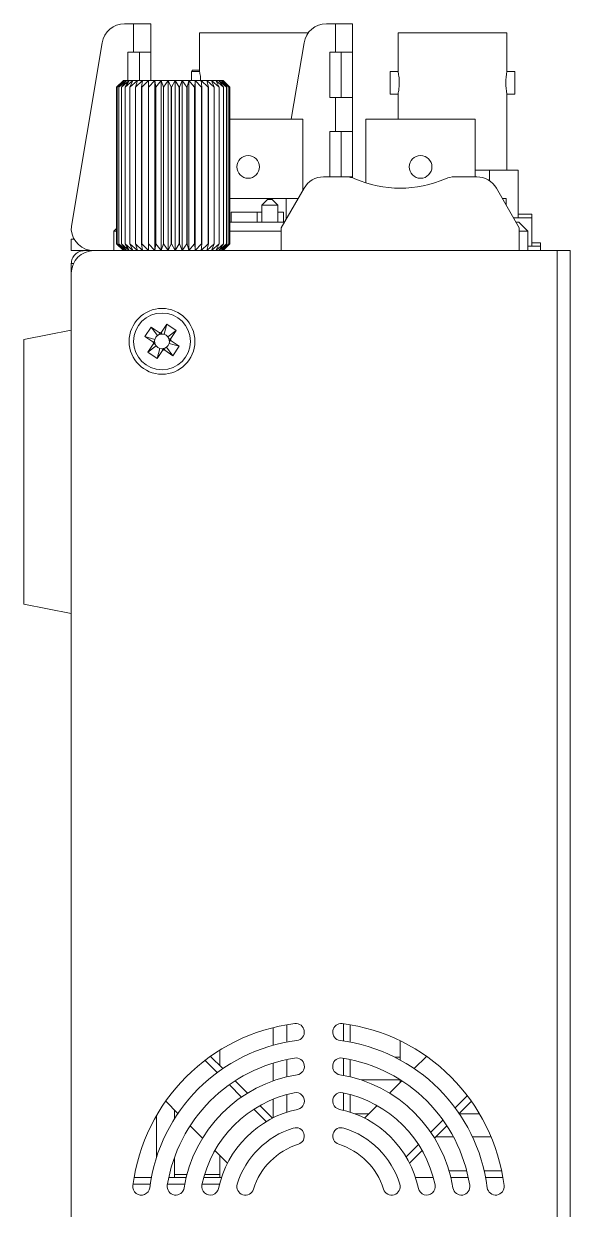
# Model space of a CAD drawing. Header units: millimetres. Extents: x 5 to 589, y 5 to 415.
# Drawn here: x 64.8 to 88.9, y 185 to 237.3 of the extents above; entities that cross this region are included whole.
import ezdxf

# ---------------------------------------------------------------- set-up
doc = ezdxf.new("R2010")
doc.units = ezdxf.units.MM

msp = doc.modelspace()

# ---------------------------------------------------------------- linework, layer by layer
at = {"color": 7, "linetype": 'Continuous', "lineweight": 15}
for p, q in [((69.6528, 237.2748), (69.25, 237.2748)), ((69.6528, 236.0248), (69.6528, 237.2748)), ((69.6528, 237.2748), (70.4028, 237.2748)), ((70.4028, 237.2748), (70.4028, 236.0248)), ((78.5528, 237.2748), (78.15, 237.2748)), ((78.5528, 236.0248), (78.5528, 237.2748)), ((78.5528, 237.2748), (79.3028, 237.2748)), ((79.3028, 237.2748), (79.3028, 236.0248)), ((72.5578, 236.8748), (72.5578, 235.1683)), ((72.5578, 236.8748), (74.9578, 236.8748)), ((74.9578, 236.8748), (77.35, 236.8748)), ((81.3078, 236.8748), (81.3078, 235.1683)), ((81.3078, 236.8748), (83.7078, 236.8748)), ((83.7078, 236.8748), (86.1078, 236.8748)), ((86.1078, 235.1683), (86.1078, 236.8748)), ((66.9164, 228.3564), (68.2636, 236.4392)), ((76.6012, 233.0648), (77.1636, 236.4392)), ((69.4028, 236.0248), (69.4028, 234.7748)), ((69.6528, 236.0248), (69.4028, 236.0248)), ((70.4028, 236.0248), (69.6528, 236.0248)), ((69.9028, 234.7748), (69.9028, 236.0248)), ((70.4028, 234.7748), (70.4028, 236.0248)), ((78.3028, 236.0248), (78.3028, 234.0248)), ((78.5528, 236.0248), (78.3028, 236.0248)), ((79.3028, 236.0248), (78.5528, 236.0248)), ((78.8028, 234.0248), (78.8028, 236.0248)), ((79.3028, 234.0248), (79.3028, 236.0248)), ((72.5592, 235.1748), (72.2078, 235.1748)), ((72.2078, 235.1748), (72.2078, 234.7748)), ((72.2278, 235.2248), (72.2278, 235.1748)), ((72.2278, 235.2248), (72.5578, 235.2248)), ((81.3092, 235.1748), (80.9578, 235.1748)), ((80.9578, 235.1748), (80.9578, 234.1748)), ((86.4578, 235.1748), (86.1065, 235.1748)), ((86.4578, 235.1748), (86.4578, 234.1748)), ((69.2028, 234.7748), (68.9028, 234.4748)), ((69.2082, 234.7748), (68.9028, 234.4748)), ((68.9265, 234.4748), (69.2082, 234.7748)), ((69.2509, 234.7748), (68.9278, 234.4748)), ((68.9984, 234.4748), (69.2509, 234.7748)), ((69.3355, 234.7748), (69.0009, 234.4748)), ((69.1171, 234.4748), (69.3355, 234.7748)), ((69.4603, 234.7748), (69.1208, 234.4748)), ((69.2028, 234.7748), (69.2082, 234.7748)), ((69.2082, 234.7748), (69.2509, 234.7748)), ((69.2509, 234.7748), (69.3355, 234.7748)), ((69.2803, 234.4748), (69.4603, 234.7748)), ((69.623, 234.7748), (69.2851, 234.4748)), ((69.3355, 234.7748), (69.4603, 234.7748)), ((69.4603, 234.7748), (69.623, 234.7748)), ((69.4848, 234.4748), (69.623, 234.7748)), ((69.8203, 234.7748), (69.4906, 234.4748)), ((69.623, 234.7748), (69.8203, 234.7748)), ((69.7266, 234.4748), (69.8203, 234.7748)), ((70.0484, 234.7748), (69.7334, 234.4748)), ((69.8203, 234.7748), (70.0484, 234.7748)), ((70.0011, 234.4748), (70.0484, 234.7748)), ((70.3028, 234.7748), (70.0086, 234.4748)), ((70.0484, 234.7748), (70.3028, 234.7748)), ((70.3028, 234.7748), (70.5787, 234.7748)), ((70.5787, 234.7748), (70.311, 234.4748)), ((70.5787, 234.7748), (70.8706, 234.7748)), ((70.626, 234.4748), (70.5787, 234.7748)), ((70.5787, 227.2748), (70.5787, 234.7748)), ((70.8706, 234.7748), (70.6346, 234.4748)), ((70.8706, 234.7748), (71.1729, 234.7748)), ((70.9642, 234.4748), (70.8706, 234.7748)), ((70.8706, 227.2748), (70.8706, 234.7748)), ((71.1729, 234.7748), (70.9732, 234.4748)), ((71.1729, 234.7748), (71.4796, 234.7748)), ((71.3111, 234.4748), (71.1729, 234.7748)), ((71.1729, 227.2748), (71.1729, 234.7748)), ((71.4796, 234.7748), (71.3201, 234.4748)), ((71.4796, 227.2748), (71.4796, 234.7748)), ((71.6596, 234.4748), (71.4796, 234.7748)), ((71.4796, 234.7748), (71.7849, 234.7748)), ((71.7849, 234.7748), (71.6687, 234.4748)), ((71.7849, 227.2748), (71.7849, 234.7748)), ((71.7849, 234.7748), (72.0827, 234.7748)), ((72.0032, 234.4748), (71.7849, 234.7748)), ((72.0827, 234.7748), (72.012, 234.4748)), ((72.0827, 227.2748), (72.0827, 234.7748)), ((72.0827, 234.7748), (72.3672, 234.7748)), ((72.3351, 234.4748), (72.0827, 234.7748)), ((72.3672, 234.7748), (72.3436, 234.4748)), ((72.3672, 227.2748), (72.3672, 234.7748)), ((72.6489, 234.4748), (72.3672, 234.7748)), ((72.3672, 234.7748), (72.6331, 234.7748)), ((72.6331, 234.7748), (72.6568, 234.4748)), ((72.9384, 234.4748), (72.6331, 234.7748)), ((72.6331, 234.7748), (72.8749, 234.7748)), ((72.8749, 234.7748), (72.9456, 234.4748)), ((73.198, 234.4748), (72.8749, 234.7748)), ((72.8749, 234.7748), (73.0881, 234.7748)), ((73.0881, 234.7748), (73.2043, 234.4748)), ((73.4227, 234.4748), (73.0881, 234.7748)), ((73.0881, 234.7748), (73.2685, 234.7748)), ((73.2685, 234.7748), (73.428, 234.4748)), ((73.6081, 234.4748), (73.2685, 234.7748)), ((73.2685, 234.7748), (73.4126, 234.7748)), ((73.4126, 234.7748), (73.6123, 234.4748)), ((73.7505, 234.4748), (73.4126, 234.7748)), ((73.4126, 234.7748), (73.5176, 234.7748)), ((73.5176, 234.7748), (73.7536, 234.4748)), ((73.8473, 234.4748), (73.5176, 234.7748)), ((73.5176, 234.7748), (73.5814, 234.7748)), ((73.5814, 234.7748), (73.8491, 234.4748)), ((73.8964, 234.4748), (73.5814, 234.7748)), ((73.5814, 234.7748), (73.6028, 234.7748)), ((73.6028, 234.7748), (73.8971, 234.4748)), ((68.9028, 227.5748), (68.9028, 234.4748)), ((68.9028, 234.4748), (68.9028, 234.4748)), ((68.9278, 234.4748), (68.9265, 234.4748)), ((68.9265, 227.5748), (68.9265, 234.4748)), ((68.9278, 227.5748), (68.9278, 234.4748)), ((69.0009, 234.4748), (68.9984, 234.4748)), ((68.9984, 227.5748), (68.9984, 234.4748)), ((69.0009, 227.5748), (69.0009, 234.4748)), ((69.1208, 234.4748), (69.1171, 234.4748)), ((69.1171, 227.5748), (69.1171, 234.4748)), ((69.1208, 227.5748), (69.1208, 234.4748)), ((69.2851, 234.4748), (69.2803, 234.4748)), ((69.2803, 227.5748), (69.2803, 234.4748)), ((69.2851, 227.5748), (69.2851, 234.4748)), ((69.4848, 227.5748), (69.4848, 234.4748)), ((69.4906, 234.4748), (69.4848, 234.4748)), ((69.4906, 227.5748), (69.4906, 234.4748)), ((69.7266, 227.5748), (69.7266, 234.4748)), ((69.7334, 234.4748), (69.7266, 234.4748)), ((69.7334, 227.5748), (69.7334, 234.4748)), ((70.0011, 227.5748), (70.0011, 234.4748)), ((70.0086, 234.4748), (70.0011, 234.4748)), ((70.0086, 227.5748), (70.0086, 234.4748)), ((70.3028, 227.5748), (70.3028, 234.4748)), ((70.311, 234.4748), (70.3028, 234.4748)), ((70.311, 227.5748), (70.311, 234.4748)), ((70.626, 227.5748), (70.626, 234.4748)), ((70.6346, 234.4748), (70.626, 234.4748)), ((70.6346, 227.5748), (70.6346, 234.4748)), ((70.9642, 227.5748), (70.9642, 234.4748)), ((70.9732, 234.4748), (70.9642, 234.4748)), ((70.9732, 227.5748), (70.9732, 234.4748)), ((71.3201, 234.4748), (71.3111, 234.4748)), ((71.3111, 227.5748), (71.3111, 234.4748)), ((71.3201, 227.5748), (71.3201, 234.4748)), ((71.6596, 227.5748), (71.6596, 234.4748)), ((71.6687, 234.4748), (71.6596, 234.4748)), ((71.6687, 227.5748), (71.6687, 234.4748)), ((72.012, 234.4748), (72.0032, 234.4748)), ((72.0032, 227.5748), (72.0032, 234.4748)), ((72.012, 227.5748), (72.012, 234.4748)), ((72.3351, 227.5748), (72.3351, 234.4748)), ((72.3436, 234.4748), (72.3351, 234.4748)), ((72.3436, 227.5748), (72.3436, 234.4748)), ((72.6489, 227.5748), (72.6489, 234.4748)), ((72.6568, 234.4748), (72.6489, 234.4748)), ((72.6568, 227.5748), (72.6568, 234.4748)), ((72.9384, 227.5748), (72.9384, 234.4748)), ((72.9456, 234.4748), (72.9384, 234.4748)), ((72.9456, 227.5748), (72.9456, 234.4748)), ((73.198, 227.5748), (73.198, 234.4748)), ((73.2043, 234.4748), (73.198, 234.4748)), ((73.2043, 227.5748), (73.2043, 234.4748)), ((73.4227, 227.5748), (73.4227, 234.4748)), ((73.428, 234.4748), (73.4227, 234.4748)), ((73.428, 227.5748), (73.428, 234.4748)), ((73.6123, 234.4748), (73.6081, 234.4748)), ((73.6081, 227.5748), (73.6081, 234.4748)), ((73.6123, 227.5748), (73.6123, 234.4748)), ((73.7505, 227.5748), (73.7505, 234.4748)), ((73.7536, 234.4748), (73.7505, 234.4748)), ((73.7536, 227.5748), (73.7536, 234.4748)), ((73.8473, 227.5748), (73.8473, 234.4748)), ((73.8491, 234.4748), (73.8473, 234.4748)), ((73.8491, 227.5748), (73.8491, 234.4748)), ((73.8971, 234.4748), (73.8964, 234.4748)), ((73.8964, 227.5748), (73.8964, 234.4748)), ((73.8971, 227.5748), (73.8971, 234.4748)), ((80.9578, 234.1748), (81.3078, 234.1748)), ((81.3078, 234.1748), (81.3078, 233.0648)), ((86.1078, 230.8248), (86.1078, 234.1748)), ((86.1078, 234.1748), (86.4578, 234.1748)), ((78.3028, 234.0248), (78.5528, 234.0248)), ((78.5528, 232.5248), (78.5528, 234.0248)), ((78.5528, 234.0248), (79.3028, 234.0248)), ((79.3028, 234.0248), (79.3028, 232.5248)), ((73.8971, 233.0648), (74.7028, 233.0648)), ((74.7028, 233.0648), (77.1153, 233.0648)), ((77.1153, 229.9419), (77.1153, 233.0648)), ((79.8903, 233.0648), (79.8903, 230.2591)), ((79.8903, 233.0648), (82.3028, 233.0648)), ((82.3028, 233.0648), (84.7153, 233.0648)), ((84.7153, 230.5248), (84.7153, 233.0648)), ((78.5528, 232.5248), (78.3028, 232.5248)), ((78.3028, 232.5248), (78.3028, 230.5248)), ((79.3028, 232.5248), (78.5528, 232.5248)), ((78.8028, 230.5248), (78.8028, 232.5248)), ((79.3028, 230.5248), (79.3028, 232.5248)), ((79.0049, 230.5248), (78.0292, 230.5248)), ((79.0049, 230.5248), (79.3028, 230.5248)), ((79.3028, 230.5248), (79.3028, 230.4794)), ((84.7764, 230.5248), (83.8007, 230.5248)), ((84.7153, 230.8248), (85.3373, 230.8248)), ((85.3373, 230.8248), (85.3373, 230.3528)), ((85.3373, 230.8248), (86.6078, 230.8248)), ((86.6078, 228.7248), (86.6078, 230.8248)), ((77.1632, 230.0248), (76.1528, 228.2748)), ((86.6528, 228.2748), (85.6425, 230.0248)), ((73.8971, 229.5748), (76.3731, 229.5748)), ((75.5528, 229.5248), (75.3028, 229.2748)), ((75.5528, 229.5248), (75.6528, 229.5248)), ((75.6528, 229.5248), (75.7528, 229.5248)), ((76.0028, 229.2748), (75.7528, 229.5248)), ((76.3731, 229.5748), (76.9034, 229.5748)), ((85.9023, 229.5748), (86.0778, 229.5748)), ((86.0778, 229.5748), (86.0778, 229.2707)), ((73.9528, 228.9748), (73.9528, 228.5248)), ((73.9528, 228.9748), (75.1028, 228.9748)), ((75.1028, 228.9748), (75.1028, 228.5248)), ((75.1028, 228.9748), (75.3028, 228.9748)), ((75.3028, 229.2748), (75.3028, 228.5248)), ((75.6528, 229.2748), (75.3028, 229.2748)), ((76.0028, 229.2748), (75.6528, 229.2748)), ((76.0028, 228.5248), (76.0028, 229.2748)), ((76.0028, 228.9748), (76.2528, 228.9748)), ((76.2528, 228.9748), (76.2528, 228.5248)), ((86.6078, 228.8748), (87.2078, 228.8748)), ((87.2078, 228.8748), (87.2078, 228.7248)), ((73.8971, 228.5248), (76.2972, 228.5248)), ((86.393, 228.7248), (87.2078, 228.7248)), ((86.5085, 228.5248), (86.6278, 228.5248)), ((87.0278, 228.1248), (86.6278, 228.5248)), ((87.2078, 228.7248), (87.2078, 227.4748)), ((68.7778, 228.1248), (68.9028, 228.2498)), ((68.9028, 228.1248), (68.7778, 228.1248)), ((68.7778, 227.2748), (68.7778, 228.1248)), ((76.1528, 228.1248), (73.8971, 228.1248)), ((76.1528, 227.2748), (76.1528, 228.2748)), ((86.6528, 228.2748), (86.6528, 227.2748)), ((87.0278, 228.1248), (86.6528, 228.1248)), ((87.0278, 227.2748), (87.0278, 228.1248)), ((66.9028, 227.2748), (66.9028, 227.7748)), ((66.9028, 227.7748), (67.0334, 227.7748)), ((68.9028, 227.5748), (69.2028, 227.2748)), ((68.9028, 227.5748), (69.2082, 227.2748)), ((68.9028, 227.5748), (68.9028, 227.5748)), ((68.9265, 227.5748), (68.9278, 227.5748)), ((69.2082, 227.2748), (68.9265, 227.5748)), ((68.9278, 227.5748), (69.2509, 227.2748)), ((68.9984, 227.5748), (69.0009, 227.5748)), ((69.2509, 227.2748), (68.9984, 227.5748)), ((69.0009, 227.5748), (69.3355, 227.2748)), ((69.1171, 227.5748), (69.1208, 227.5748)), ((69.3355, 227.2748), (69.1171, 227.5748)), ((69.1208, 227.5748), (69.4603, 227.2748)), ((69.2803, 227.5748), (69.2851, 227.5748)), ((69.4603, 227.2748), (69.2803, 227.5748)), ((69.2851, 227.5748), (69.623, 227.2748)), ((69.4848, 227.5748), (69.4906, 227.5748)), ((69.623, 227.2748), (69.4848, 227.5748)), ((69.4906, 227.5748), (69.8203, 227.2748)), ((69.7266, 227.5748), (69.7334, 227.5748)), ((69.8203, 227.2748), (69.7266, 227.5748)), ((69.7334, 227.5748), (70.0484, 227.2748)), ((70.0011, 227.5748), (70.0086, 227.5748)), ((70.0484, 227.2748), (70.0011, 227.5748)), ((70.0086, 227.5748), (70.3028, 227.2748)), ((70.3028, 227.5748), (70.311, 227.5748)), ((70.311, 227.5748), (70.5787, 227.2748)), ((70.5787, 227.2748), (70.626, 227.5748)), ((70.626, 227.5748), (70.6346, 227.5748)), ((70.6346, 227.5748), (70.8706, 227.2748)), ((70.8706, 227.2748), (70.9642, 227.5748)), ((70.9642, 227.5748), (70.9732, 227.5748)), ((70.9732, 227.5748), (71.1729, 227.2748)), ((71.1729, 227.2748), (71.3111, 227.5748)), ((71.3111, 227.5748), (71.3201, 227.5748)), ((71.3201, 227.5748), (71.4796, 227.2748)), ((71.4796, 227.2748), (71.6596, 227.5748)), ((71.6596, 227.5748), (71.6687, 227.5748)), ((71.6687, 227.5748), (71.7849, 227.2748)), ((71.7849, 227.2748), (72.0032, 227.5748)), ((72.0032, 227.5748), (72.012, 227.5748)), ((72.012, 227.5748), (72.0827, 227.2748)), ((72.0827, 227.2748), (72.3351, 227.5748)), ((72.3351, 227.5748), (72.3436, 227.5748)), ((72.3436, 227.5748), (72.3672, 227.2748)), ((72.3672, 227.2748), (72.6489, 227.5748)), ((72.6568, 227.5748), (72.6331, 227.2748)), ((72.6331, 227.2748), (72.9384, 227.5748)), ((72.6489, 227.5748), (72.6568, 227.5748)), ((72.9456, 227.5748), (72.8749, 227.2748)), ((72.8749, 227.2748), (73.198, 227.5748)), ((72.9384, 227.5748), (72.9456, 227.5748)), ((73.2043, 227.5748), (73.0881, 227.2748)), ((73.0881, 227.2748), (73.4227, 227.5748)), ((73.198, 227.5748), (73.2043, 227.5748)), ((73.428, 227.5748), (73.2685, 227.2748)), ((73.2685, 227.2748), (73.6081, 227.5748)), ((73.6123, 227.5748), (73.4126, 227.2748)), ((73.4126, 227.2748), (73.7505, 227.5748)), ((73.4227, 227.5748), (73.428, 227.5748)), ((73.7536, 227.5748), (73.5176, 227.2748)), ((73.5176, 227.2748), (73.8473, 227.5748)), ((73.8491, 227.5748), (73.5814, 227.2748)), ((73.5814, 227.2748), (73.8964, 227.5748)), ((73.8971, 227.5748), (73.6028, 227.2748)), ((73.6081, 227.5748), (73.6123, 227.5748)), ((73.7505, 227.5748), (73.7536, 227.5748)), ((73.8473, 227.5748), (73.8491, 227.5748)), ((73.8964, 227.5748), (73.8971, 227.5748)), ((87.0278, 227.4748), (87.2078, 227.4748)), ((87.2078, 227.6248), (87.5828, 227.6248)), ((87.2078, 227.4748), (87.5828, 227.4748)), ((87.5828, 227.4748), (87.5828, 227.6248)), ((87.5828, 227.2748), (87.5828, 227.4748)), ((67.4739, 227.2748), (66.9028, 227.2748)), ((67.4778, 227.2748), (67.9028, 227.2748)), ((67.9028, 227.2748), (88.3278, 227.2748)), ((88.3278, 227.2748), (88.3278, 133.2748)), ((88.3278, 227.2748), (88.9028, 227.2748)), ((88.9028, 227.2748), (88.9028, 133.2748)), ((66.9028, 226.6998), (66.9028, 226.2748)), ((66.9028, 226.2748), (66.9028, 133.2748)), ((66.9028, 223.7748), (64.8048, 223.3552)), ((70.4257, 223.9052), (70.1429, 223.4928)), ((70.7764, 223.6647), (70.4257, 223.9052)), ((70.7067, 223.5339), (70.4257, 223.9052)), ((71.1209, 224.0347), (70.8804, 223.6841)), ((70.9925, 223.5872), (71.1209, 224.0347)), ((71.5332, 223.7519), (71.1209, 224.0347)), ((71.162, 223.4709), (71.5332, 223.7519)), ((71.2927, 223.4013), (71.5332, 223.7519)), ((70.1429, 223.4928), (70.4936, 223.2523)), ((70.5904, 223.3644), (70.1429, 223.4928)), ((70.513, 223.1483), (70.2725, 222.7977)), ((71.2152, 223.1852), (71.6627, 223.0568)), ((71.6627, 223.0568), (71.3121, 223.2973)), ((70.6437, 223.0787), (70.2725, 222.7977)), ((70.2725, 222.7977), (70.6848, 222.5149)), ((70.6848, 222.5149), (70.8132, 222.9624)), ((70.6848, 222.5149), (70.9253, 222.8655)), ((71.0293, 222.8849), (71.38, 222.6444)), ((71.099, 223.0157), (71.38, 222.6444)), ((71.38, 222.6444), (71.6627, 223.0568)), ((64.8048, 211.6944), (66.9028, 211.2748)), ((75.8028, 192.2532), (75.8028, 193.0287)), ((76.4028, 193.1551), (76.4028, 192.393)), ((78.9028, 193.2011), (78.9028, 192.4437)), ((79.2028, 193.1551), (79.2028, 192.393)), ((81.4028, 192.4479), (81.4028, 191.6043)), ((73.0438, 191.7638), (73.5827, 191.2248)), ((73.4528, 192.0348), (73.4528, 191.3547)), ((82.5619, 191.7638), (82.023, 191.2248)), ((72.7991, 191.5842), (73.3347, 191.0486)), ((75.8028, 190.6817), (75.8028, 191.4717)), ((76.4028, 191.628), (76.4028, 190.8592)), ((78.9028, 191.6846), (78.9028, 190.9231)), ((79.2028, 191.628), (79.2028, 190.8592)), ((81.1733, 191.7248), (81.4028, 191.7248)), ((81.4028, 190.7248), (79.6763, 190.7248)), ((81.4028, 190.7347), (81.4028, 190.6047)), ((73.8715, 190.5118), (74.4099, 189.9733)), ((74.1236, 190.6839), (74.6673, 190.1403)), ((81.4821, 190.6839), (80.9384, 190.1403)), ((71.0639, 189.7839), (71.6028, 189.2449)), ((75.8028, 189.0559), (75.8028, 189.8789)), ((76.4028, 190.0847), (76.4028, 189.3015)), ((78.9028, 190.1583), (78.9028, 189.3883)), ((79.2028, 190.0847), (79.2028, 189.3015)), ((84.3622, 190.0285), (83.8266, 189.4929)), ((84.5418, 189.7839), (84.0029, 189.2449)), ((71.4528, 189.3949), (71.4528, 189.0157)), ((74.9507, 189.4325), (75.4952, 188.8881)), ((75.2149, 189.5926), (75.7687, 189.0388)), ((79.4184, 189.2248), (80.0229, 189.2248)), ((80.3908, 189.5926), (79.837, 189.0388)), ((84.0165, 189.2248), (84.9037, 189.2248)), ((70.6528, 189.1406), (70.6528, 187.2892)), ((72.1437, 188.704), (72.6874, 188.1604)), ((83.2898, 188.9562), (82.7514, 188.4177)), ((83.462, 188.704), (82.9183, 188.1604)), ((83.7461, 188.2248), (82.9827, 188.2248)), ((85.4069, 188.2248), (84.5859, 188.2248)), ((73.235, 187.6127), (73.7888, 187.0589)), ((82.2106, 187.8769), (81.6661, 187.3324)), ((82.3707, 187.6127), (81.8169, 187.0589)), ((71.4528, 187.3139), (71.4528, 186.4248)), ((73.4528, 187.3949), (73.4528, 186.4248)), ((71.4528, 186.5601), (72.0026, 186.5601)), ((72.7823, 186.5601), (73.4528, 186.5601)), ((83.557, 186.7248), (84.3353, 186.7248)), ((85.1076, 186.7248), (85.8758, 186.7248)), ((69.6265, 186.1248), (70.3839, 186.1248)), ((69.6725, 186.4248), (70.4347, 186.4248)), ((71.1431, 186.1248), (71.9045, 186.1248)), ((71.1996, 186.4248), (71.9685, 186.4248)), ((72.6694, 186.1248), (73.4393, 186.1248)), ((72.7429, 186.4248), (73.5262, 186.4248)), ((82.8627, 186.4248), (82.0795, 186.4248)), ((84.4061, 186.4248), (83.6372, 186.4248)), ((85.9332, 186.4248), (85.171, 186.4248))]:
    msp.add_line(p, q, dxfattribs=at)
at = {"color": 8, "linetype": 'Continuous', "lineweight": 15}
for p, q in [((76.3731, 229.5748), (76.3731, 228.6564)), ((64.8048, 223.3552), (64.8048, 211.6944))]:
    msp.add_line(p, q, dxfattribs=at)
at = {"color": 7, "linetype": 'Continuous', "lineweight": 15, "flags": 128}
for points in [[(70.5904, 223.3644), (70.5781, 223.2903), (70.5833, 223.2153)], [(70.5833, 223.2153), (70.6055, 223.1434), (70.6437, 223.0787)], [(70.7067, 223.5339), (70.6345, 223.4588), (70.5904, 223.3644)], [(70.8433, 223.5943), (70.7715, 223.5721), (70.7067, 223.5339)], [(70.9925, 223.5872), (70.9183, 223.5995), (70.8433, 223.5943)], [(71.162, 223.4709), (71.0869, 223.5431), (70.9925, 223.5872)], [(71.099, 223.0157), (71.1712, 223.0908), (71.2152, 223.1852)], [(71.2223, 223.3343), (71.2002, 223.4062), (71.162, 223.4709)], [(71.2152, 223.1852), (71.2275, 223.2593), (71.2223, 223.3343)], [(70.6437, 223.0787), (70.7188, 223.0065), (70.8132, 222.9624)], [(70.8132, 222.9624), (70.8874, 222.9501), (70.9624, 222.9553)], [(70.9624, 222.9553), (71.0342, 222.9775), (71.099, 223.0157)]]:
    msp.add_lwpolyline(points, dxfattribs=at)
at = {"color": 7, "linetype": 'Continuous', "lineweight": 15}
for centre, radius in [((74.7028, 230.9648), 0.5), ((82.3028, 230.9648), 0.5), ((70.9028, 223.2748), 1.45), ((70.9028, 223.2748), 1.25)]:
    msp.add_circle(centre, radius, dxfattribs=at)
for centre, radius, start, end in [((69.25, 236.2748), 1, 90, 170.53768), ((78.15, 236.2748), 1, 90, 170.53768), ((88.4801, 234.6748), 2.4244, 168.25486, 191.90112), ((78.0292, 229.5248), 1, 90, 150), ((79.0049, 229.5248), 1, 66.44354, 90), ((81.4028, 235.0248), 5, 246.44354, 293.55646), ((83.8007, 229.5248), 1, 90, 113.55646), ((84.7764, 229.5248), 1, 30, 90), ((67.9028, 228.192), 1, 170.53768, 180), ((67.8994, 228.2748), 1, 184.74737, 270), ((67.9028, 226.2748), 1, 90, 180), ((77.8028, 185.0248), 8.25, 97.29535, 172.70465), ((76.8028, 192.8361), 0.375, 277.29535, 97.29535), ((78.8028, 192.8361), 0.375, 82.70465, 262.70465), ((77.8028, 185.0248), 8.25, 7.29535, 82.70465), ((77.8028, 185.0248), 7.5, 97.29535, 172.70465), ((77.8028, 185.0248), 7.5, 7.29535, 82.70465), ((77.8028, 185.0248), 6.75, 99.02485, 170.97515), ((76.8028, 191.3209), 0.375, 279.02485, 99.02485), ((78.8028, 191.3209), 0.375, 80.97515, 260.97515), ((77.8028, 185.0248), 6.75, 9.02485, 80.97515), ((77.8028, 185.0248), 6, 99.02485, 170.97515), ((77.8028, 185.0248), 6, 9.02485, 80.97515), ((77.8028, 185.0248), 5.25, 101.837, 168.163), ((76.8028, 189.7961), 0.375, 281.837, 101.837), ((78.8028, 189.7961), 0.375, 78.163, 258.163), ((77.8028, 185.0248), 5.25, 11.837, 78.163), ((77.8028, 185.0248), 4.5, 101.837, 168.163), ((77.8028, 185.0248), 4.5, 11.837, 78.163), ((76.8028, 188.2483), 0.375, 287.23529, 107.23529), ((78.8028, 188.2483), 0.375, 72.76471, 252.76471), ((77.8028, 185.0248), 3.75, 107.23529, 162.76471), ((77.8028, 185.0248), 3.75, 17.23529, 72.76471), ((77.8028, 185.0248), 3, 107.23529, 162.76471), ((77.8028, 185.0248), 3, 17.23529, 72.76471), ((69.9916, 186.0248), 0.375, 172.70465, 352.70465), ((71.5068, 186.0248), 0.375, 170.97515, 350.97515), ((73.0315, 186.0248), 0.375, 168.163, 348.163), ((74.5794, 186.0248), 0.375, 162.76471, 342.76471), ((81.0263, 186.0248), 0.375, 197.23529, 17.23529), ((82.5742, 186.0248), 0.375, 191.837, 11.837), ((84.0989, 186.0248), 0.375, 189.02485, 9.02485), ((85.6141, 186.0248), 0.375, 187.29535, 7.29535)]:
    msp.add_arc(centre, radius, start, end, dxfattribs=at)
for points, knots in [([(72.6086, 234.7503), (72.6066, 234.7966), (72.6021, 234.8973), (72.5846, 235.0295), (72.5676, 235.1279), (72.5575, 235.1762), (72.5588, 235.17), (72.5592, 235.1683)], [0, 0, 0, 0, 0.1990133, 0.433134, 0.6718191, 0.9108836, 1, 1, 1, 1]), ([(81.3078, 234.1748), (81.309, 234.1802), (81.3113, 234.191), (81.3275, 234.2752), (81.3459, 234.4), (81.3596, 234.5577), (81.3619, 234.7278), (81.3523, 234.8901), (81.3348, 235.0297), (81.3176, 235.1278), (81.3076, 235.1762), (81.3088, 235.17), (81.3092, 235.1683)], [0, 0, 0, 0, 0.1058077, 0.2115619, 0.3187034, 0.426888, 0.5335268, 0.6384273, 0.7441115, 0.8518561, 0.959772, 1, 1, 1, 1]), ([(70.3028, 234.4748), (70.3028, 234.5628), (70.3028, 234.6634), (70.3028, 234.7624), (70.3028, 234.7748)], [0, 0, 0, 0, 0.87500778, 1, 1, 1, 1]), ([(70.3028, 227.2748), (70.3028, 227.2872), (70.3028, 227.3862), (70.3028, 227.4868), (70.3028, 227.5748)], [0, 0, 0, 0, 0.1249969, 1, 1, 1, 1]), ([(67.4778, 227.2748), (67.4026, 227.2748), (67.3273, 227.2598), (67.1883, 227.2022), (67.1245, 227.1596), (67.018, 227.0532), (66.9754, 226.9894), (66.9178, 226.8503), (66.9028, 226.7751), (66.9028, 226.6998)], [0, 0, 0, 0, 0.25, 0.25, 0.5, 0.5, 0.75, 0.75, 1, 1, 1, 1]), ([(66.9028, 226.6998), (66.9088, 226.7019), (66.9183, 226.7052), (66.9912, 226.7084), (67.0176, 226.7096)], [0, 0, 0, 0, 0.6370606, 1, 1, 1, 1]), ([(70.7764, 223.6647), (70.7838, 223.6606), (70.7986, 223.6524), (70.8244, 223.6504), (70.8491, 223.6565), (70.8683, 223.6688), (70.8769, 223.6797), (70.8804, 223.6841)], [0, 0, 0, 0, 0.2149726, 0.4299738, 0.6443359, 0.858447, 1, 1, 1, 1]), ([(70.8433, 223.5943), (70.8431, 223.5943), (70.8306, 223.5945), (70.8096, 223.6077), (70.7886, 223.6357), (70.7809, 223.6535), (70.7768, 223.6636), (70.7764, 223.6647), (70.7764, 223.6647)], [0, 0, 0, 0, 0.0036466, 0.2632686, 0.5080208, 0.9492437, 0.9999411, 1, 1, 1, 1]), ([(70.8804, 223.6841), (70.8804, 223.6841), (70.8804, 223.683), (70.8802, 223.6717), (70.8794, 223.6528), (70.8711, 223.6234), (70.8607, 223.607), (70.8519, 223.5989), (70.8465, 223.5956), (70.8434, 223.5944), (70.8433, 223.5943)], [0, 0, 0, 0, 0.0000588, 0.0507392, 0.4918191, 0.7364938, 0.8659558, 0.9310561, 0.9963547, 1, 1, 1, 1]), ([(70.513, 223.1483), (70.517, 223.1558), (70.5252, 223.1706), (70.5273, 223.1964), (70.5212, 223.221), (70.5089, 223.2403), (70.4979, 223.2489), (70.4936, 223.2523)], [0, 0, 0, 0, 0.21495452, 0.42996672, 0.64432684, 0.85843518, 1, 1, 1, 1]), ([(70.4936, 223.2523), (70.4936, 223.2523), (70.4947, 223.2523), (70.5056, 223.2522), (70.5249, 223.2514), (70.5542, 223.2431), (70.5706, 223.2326), (70.5788, 223.2239), (70.582, 223.2185), (70.5833, 223.2154), (70.5833, 223.2153)], [0, 0, 0, 0, 0.0000588, 0.0507393, 0.4918204, 0.7364938, 0.8659562, 0.9310565, 0.9963551, 1, 1, 1, 1]), ([(70.5833, 223.2153), (70.5833, 223.2151), (70.5831, 223.2025), (70.57, 223.1817), (70.542, 223.1602), (70.5241, 223.1546), (70.514, 223.1483), (70.513, 223.1483), (70.513, 223.1483)], [0, 0, 0, 0, 0.0036472, 0.2632691, 0.5080214, 0.9492443, 0.9999412, 1, 1, 1, 1]), ([(71.2223, 223.3343), (71.2223, 223.3345), (71.2226, 223.3471), (71.2357, 223.3679), (71.2638, 223.3894), (71.2813, 223.395), (71.2917, 223.4013), (71.2927, 223.4013), (71.2927, 223.4013)], [0, 0, 0, 0, 0.0036472, 0.263269, 0.5080214, 0.9492444, 0.9999412, 1, 1, 1, 1]), ([(71.3121, 223.2973), (71.3121, 223.2973), (71.311, 223.2973), (71.2998, 223.2974), (71.2808, 223.2982), (71.2514, 223.3065), (71.2351, 223.317), (71.2269, 223.3257), (71.2236, 223.3311), (71.2224, 223.3342), (71.2223, 223.3343)], [0, 0, 0, 0, 0.0000588, 0.0507393, 0.4918201, 0.7364939, 0.8659563, 0.9310565, 0.9963551, 1, 1, 1, 1]), ([(71.2927, 223.4013), (71.2886, 223.3939), (71.2805, 223.379), (71.2784, 223.3532), (71.2845, 223.3286), (71.2968, 223.3093), (71.3077, 223.3007), (71.3121, 223.2973)], [0, 0, 0, 0, 0.2149548, 0.4299674, 0.6443278, 0.8584365, 1, 1, 1, 1]), ([(70.9253, 222.8655), (70.9253, 222.8655), (70.9253, 222.8666), (70.9255, 222.8779), (70.9263, 222.8968), (70.9346, 222.9262), (70.945, 222.9426), (70.9537, 222.9507), (70.9592, 222.954), (70.9622, 222.9552), (70.9624, 222.9553)], [0, 0, 0, 0, 0.0000588, 0.0507392, 0.4918191, 0.7364938, 0.8659558, 0.9310561, 0.9963547, 1, 1, 1, 1]), ([(71.0293, 222.8849), (71.0219, 222.889), (71.0071, 222.8972), (70.9813, 222.8992), (70.9566, 222.8931), (70.9373, 222.8808), (70.9287, 222.8699), (70.9253, 222.8655)], [0, 0, 0, 0, 0.2149726, 0.4299738, 0.6443359, 0.858447, 1, 1, 1, 1]), ([(70.9624, 222.9553), (70.9626, 222.9553), (70.9751, 222.9551), (70.996, 222.9419), (71.017, 222.9139), (71.0248, 222.896), (71.0289, 222.886), (71.0293, 222.8849), (71.0293, 222.8849)], [0, 0, 0, 0, 0.0036466, 0.2632686, 0.5080208, 0.9492446, 0.9999411, 1, 1, 1, 1])]:
    msp.add_open_spline(points, degree=3, knots=knots, dxfattribs=at)

doc.saveas('drawing.dxf')
